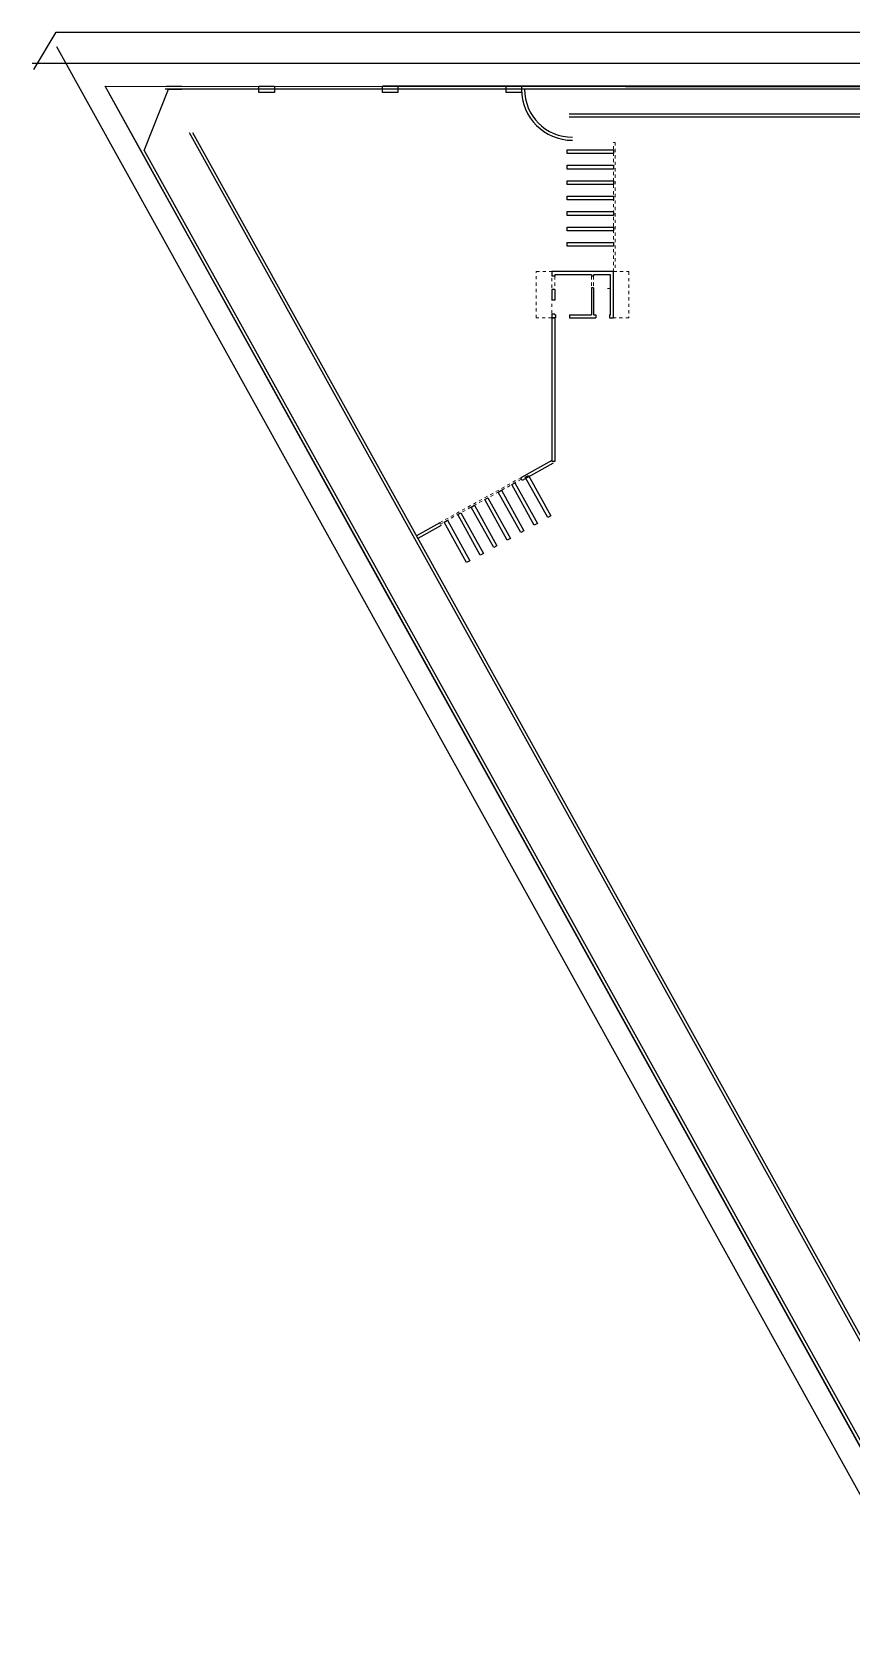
# Model space of a CAD drawing. Header units: millimetres. Extents: x 199 to 443, y 158 to 366.
# Drawn here: x 199 to 252.1, y 261.8 to 365.8 of the extents above; entities that cross this region are included whole.
import ezdxf

# ---------------------------------------------------------------- set-up
doc = ezdxf.new("R2010")
doc.units = ezdxf.units.MM
doc.linetypes.add('STYLE_01', pattern=[0.416641, 0.208282, -0.208359])
for name, color, linetype in [('000 - MUROS', 252, 'Continuous'), ('Caminos', 8, 'Continuous'), ('COTAS', 121, 'Continuous'), ('Símbolos', 1, 'Continuous')]:
    doc.layers.add(name, color=color, linetype=linetype)
doc.layers.add('Punteados', color=4, linetype='STYLE_01', lineweight=5)
doc.layers.get('Símbolos').off()

# ---------------------------------------------------------------- blocks, each defined once
blk = doc.blocks.new('Lavatorio')
at = {"layer": 'Punteados'}
blk.add_line((0, 0.028369), (0, -0.380731), dxfattribs=at)

msp = doc.modelspace()

# ---------------------------------------------------------------- linework, layer by layer
at = {"layer": '000 - MUROS'}
for p, q in [((232.87, 349.96), (232.67, 349.96)), ((235.25, 350.06), (235.25, 349.96)), ((235.37, 349.96), (235.25, 349.96)), ((235.37, 350.06), (235.37, 349.96)), ((232.87, 349.1), (232.67, 349.1)), ((232.87, 348.41), (232.67, 348.41)), ((235.25, 349.2), (235.25, 347.46)), ((235.37, 349.2), (235.25, 349.2)), ((235.37, 349.2), (235.37, 347.46)), ((232.87, 347.51), (232.67, 347.51)), ((232.87, 347.26), (232.67, 347.26)), ((232.92, 347.46), (232.92, 347.26)), ((233.82, 347.46), (233.82, 347.26)), ((235.52, 347.46), (235.52, 347.26)), ((236.42, 347.46), (236.42, 347.26)), ((232.87, 337.97), (232.67, 337.97)), ((230.76, 336.73), (230.66, 336.91)), ((224, 332.98), (223.91, 333.16))]:
    msp.add_line(p, q, dxfattribs=at)
for points in [[(213.71, 362.26), (214.71, 362.26), (214.71, 361.86), (213.71, 361.86)], [(221.71, 362.26), (222.71, 362.26), (222.71, 361.86), (221.71, 361.86)], [(229.71, 362.26), (230.71, 362.26), (230.71, 361.86), (229.71, 361.86)]]:
    msp.add_lwpolyline(points, close=True, dxfattribs=at)
for points in [[(236.42, 347.26), (236.67, 347.26), (236.67, 350.26), (232.67, 350.26), (232.67, 349.96)], [(235.25, 350.06), (232.87, 350.06), (232.87, 349.96)], [(236.42, 347.46), (236.47, 347.46), (236.47, 350.06), (235.37, 350.06)], [(232.67, 349.1), (232.67, 348.41)], [(232.87, 349.1), (232.87, 348.41)], [(232.67, 347.51), (232.67, 347.26), (232.92, 347.26)], [(232.67, 347.26), (232.67, 337.97)], [(232.87, 347.51), (232.87, 347.46), (232.92, 347.46)], [(232.87, 347.26), (232.87, 337.97)], [(233.82, 347.46), (235.25, 347.46)], [(233.82, 347.26), (235.52, 347.26)], [(235.37, 347.46), (235.52, 347.46)], [(232.67, 338.02), (230.66, 336.91)], [(232.77, 337.85), (230.76, 336.73)], [(225.42, 333.99), (223.91, 333.16)], [(225.51, 333.82), (224, 332.98)]]:
    msp.add_lwpolyline(points, dxfattribs=at)
at = {"layer": 'Caminos', "linetype": 'Continuous'}
for p, q in [((199.13, 363.35), (200.57, 365.76)), ((199.13, 363.35), (200.57, 365.76)), ((207.71, 362.26), (208.71, 362.26)), ((207.85, 362.06), (208.71, 362.06)), ((233.8, 360.47), (430.86, 360.47)), ((233.8, 360.27), (430.86, 360.27)), ((209.18, 359.26), (316.04, 166.81)), ((209.41, 359.26), (316.21, 166.91))]:
    msp.add_line(p, q, dxfattribs=at)
at = {"layer": 'Caminos'}
for p, q in [((200.57, 365.76), (439.75, 365.76)), ((315.51, 157.86), (200.61, 364.81)), ((199.02, 363.76), (439.77, 363.76)), ((206.28, 358.09), (207.85, 362.06)), ((439.79, 362.06), (207.63, 362.06)), ((430.04, 362.26), (221.71, 362.26)), ((429.74, 362.26), (222.71, 362.26)), ((206.06, 358.08), (214.71, 342.51)), ((206.28, 358.09), (214.89, 342.6)), ((214.71, 342.51), (312.91, 165.65)), ((214.89, 342.6), (316.87, 158.93))]:
    msp.add_line(p, q, dxfattribs=at)
for points in [[(236.67, 358.14), (236.67, 357.9), (233.67, 357.9), (233.67, 358.14)], [(236.67, 357.14), (236.67, 356.9), (233.67, 356.9), (233.67, 357.14)], [(236.67, 356.14), (236.67, 355.9), (233.67, 355.9), (233.67, 356.14)], [(236.67, 355.14), (236.67, 354.9), (233.67, 354.9), (233.67, 355.14)], [(236.67, 354.14), (236.67, 353.9), (233.67, 353.9), (233.67, 354.14)], [(236.67, 353.14), (236.67, 352.9), (233.67, 352.9), (233.67, 353.14)], [(236.67, 352.14), (236.67, 351.9), (233.67, 351.9), (233.67, 352.14)], [(230.95, 336.95), (231.17, 337.07), (232.62, 334.45), (232.41, 334.33)], [(229.2, 335.98), (229.42, 336.1), (230.87, 333.48), (230.66, 333.36)], [(230.08, 336.47), (230.29, 336.59), (231.75, 333.96), (231.53, 333.84)], [(227.45, 335.01), (227.67, 335.13), (229.12, 332.51), (228.91, 332.39)], [(228.33, 335.5), (228.54, 335.62), (230, 332.99), (229.78, 332.87)], [(225.71, 334.04), (225.92, 334.16), (227.37, 331.54), (227.16, 331.42)], [(226.58, 334.53), (226.79, 334.65), (228.25, 332.02), (228.03, 331.91)]]:
    msp.add_lwpolyline(points, close=True, dxfattribs=at)
at = {"layer": 'Caminos', "linetype": 'Continuous'}
for radius in [3.3, 3.1]:
    msp.add_arc((234.01, 362.06), radius, 180, 270, dxfattribs=at)
at = {"layer": 'COTAS', "color": 1}
msp.add_lwpolyline([(391.26, 223.15), (316.71, 158.8), (203.74, 362.26), (203.74, 362.26), (439.7, 362.11)], dxfattribs=at)
at = {"layer": 'COTAS'}
for points in [[(316.71, 158.8), (313.3, 164.95), (312.21, 166.91), (309, 172.68), (306.48, 177.22), (303.58, 182.45), (301.31, 186.54), (298.92, 190.83), (295.72, 196.6), (285.54, 214.93), (275.57, 232.89), (267.69, 247.09), (260.66, 259.75), (246.68, 284.93), (232.43, 310.59), (221.84, 329.66), (215.42, 341.23), (209.77, 351.41), (206.69, 356.95), (203.74, 362.26)], [(203.74, 362.26), (439.7, 362.11)]]:
    msp.add_lwpolyline(points, dxfattribs=at)
at = {"layer": 'Punteados'}
for p, q in [((232.87, 349.96), (232.87, 349.1)), ((235.25, 349.96), (235.25, 349.2)), ((235.37, 349.96), (235.37, 349.2))]:
    msp.add_line(p, q, dxfattribs=at)
for points in [[(236.77, 358.62), (236.77, 350.26), (236.67, 350.26), (236.67, 358.62)], [(232.67, 347.26), (231.67, 347.26), (231.67, 350.26), (232.67, 350.26)], [(237.67, 347.26), (236.67, 347.26), (236.67, 350.26), (237.67, 350.26)], [(230.71, 336.82), (225.46, 333.91), (225.41, 334), (230.66, 336.91)]]:
    msp.add_lwpolyline(points, close=True, dxfattribs=at)

# ---------------------------------------------------------------- block references
at = {"layer": 'Símbolos', "color": 0, "xscale": -1, "rotation": 270}
msp.add_blockref('Lavatorio', (236.47, 349.16), dxfattribs=at)

doc.saveas('drawing.dxf')
